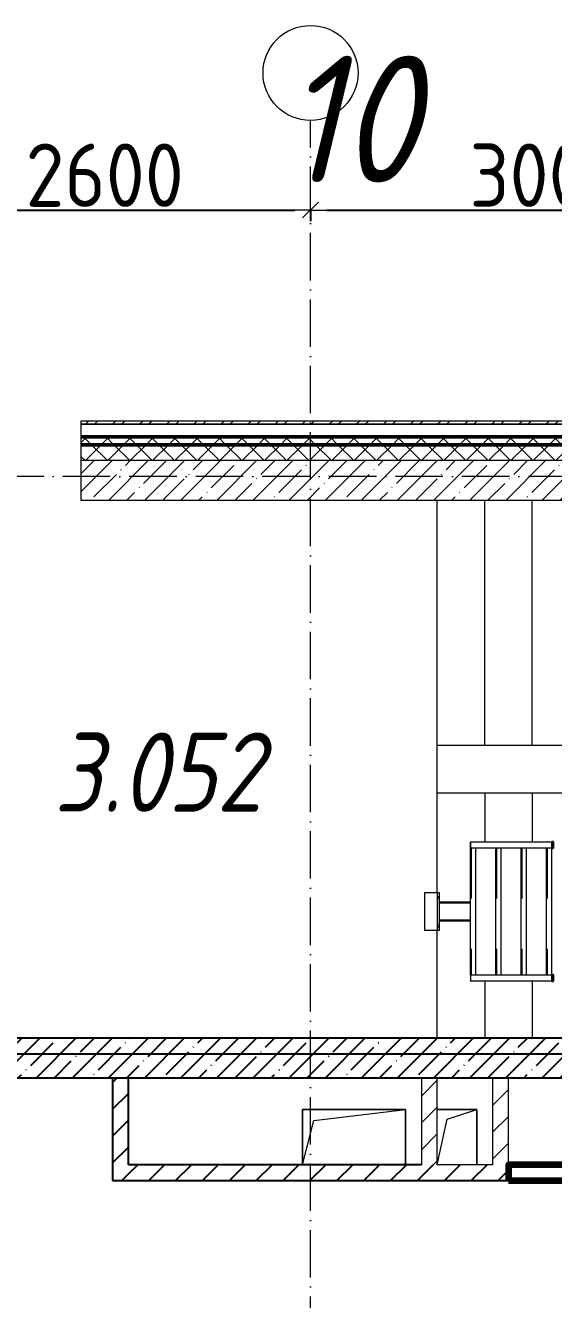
# Model space of a CAD drawing. Header units: millimetres. Extents: x -356862 to 418287, y 0 to 839748.
# Drawn here: x 157679 to 161013, y 501445 to 509497 of the extents above; entities that cross this region are included whole.
import ezdxf

# ---------------------------------------------------------------- set-up
doc = ezdxf.new("R2010")
doc.units = ezdxf.units.MM
doc.linetypes.add('50_200_ШТРИХ_1Т_ш5_п1_п1_', pattern=[700, 500, -100, 0, -100])
doc.linetypes.add('Штрих', pattern=[635, 317.5, -317.5])
for name, color, linetype, lineweight in [('9.7) Заделка 956 шт', 6, 'Continuous', 158), ('A-____-____-DIMS', 7, 'Continuous', 9), ('A-FLOR-____-OTLN', 7, 'Continuous', 9), ('A-GENM-____-HDLN', 7, 'Штрих', 9), ('A-GENM-____-MCUT', 7, 'Continuous', 25), ('A-GENM-____-OTLN', 7, 'Continuous', 9), ('A-WALL-____-MCUT-1', 7, 'Continuous', 9), ('A-WALL-____-MCUT-2', 7, 'Continuous', 50), ('A-WALL-____-MCUT-3', 7, 'Continuous', 9), ('A-WALL-____-PATT-1', 7, 'Continuous', 9), ('A-WALL-FNSH-MCUT-1', 7, 'Continuous', 9), ('S-GRID-____-IDEN', 7, 'Continuous', 9), ('S-GRID-____-OTLN-1', 7, '50_200_ШТРИХ_1Т_ш5_п1_п1_', 9), ('S-STRS-____-OTLN-1', 7, 'Continuous', 9)]:
    doc.layers.add(name, color=color, linetype=linetype, lineweight=lineweight)
doc.styles.add('ISOCPEUR_I', font='isocpeui.ttf', dxfattribs={"width": 0.9, "height": 2.5})
doc.styles.add('ISOCPEUR_I_2', font='isocpeui.ttf', dxfattribs={"width": 0.85, "height": 2.3})
doc.styles.add('СПДС', font='isocpeur.ttf', dxfattribs={"width": 0.9})
doc.dimstyles.new('Размера А3', dxfattribs={"dimtxt": 200, "dimasz": 100, "dimexe": 70, "dimexo": 100, "dimgap": 20, "dimtad": 1, "dimdec": 0, "dimrnd": 10, "dimzin": 0, "dimdsep": 46, "dimtxsty": 'СПДС', "dimblk": 'ARROWHEAD_6', "dimcen": 1, "dimclrd": 256, "dimclre": 256, "dimclrt": 256, "dimazin": 0, "dimtfac": 1, "dimtdec": 0, "dimtmove": 2, "dimatfit": 3, "dimfxl": 1, "dimtolj": 1, "dimtzin": 0, "dimarcsym": 0})
pattern_1 = [(45, (142429.06, 459015.94), (-70.71068, 70.71068), []), (135, (142429.06, 459015.94), (-70.71068, -70.71068), [])]
pattern_2 = [(45, (142429.06, 459015.94), (-84.8528, 84.8528), [])]
pattern_3 = [(45, (142429.06, 459015.94), (-114.04925, 114.04925), []), (45, (142543.1, 459015.94), (-114.04925, 114.04925), [201.612, -40.322, 3.353, -36.97])]

# ---------------------------------------------------------------- blocks, each defined once
blk = doc.blocks.new('ОМ_Нижняя опорная пятка - ОМ_Нижняя опорная пятка-19082064-АР1_План отверстий 3 этажа в осях 1-64_А-ГГ')
at = {"layer": 'A-GENM-____-OTLN'}
for p, q in [((-96, 10), (-96, 0)), ((-84, 10), (-84, 0)), ((84, 10), (84, 0)), ((96, 10), (96, 0))]:
    blk.add_line(p, q, dxfattribs=at)
blk = doc.blocks.new('ОМ_Уголок_ГОСТ 8509-93 - ОМ_Уголок_ГОСТ 8509-93-V92-АР1_План отверстий 3 этажа в осях 1-64_А-ГГ')
at = {"layer": 'A-GENM-____-HDLN'}
blk.add_line((40, -4), (840, -4), dxfattribs=at)
at = {"layer": 'A-GENM-____-OTLN'}
for p, q in [((840, 0), (40, 0)), ((40, -32), (840, -32))]:
    blk.add_line(p, q, dxfattribs=at)
blk = doc.blocks.new('ОМ_Уголок_ГОСТ 8509-93 - ОМ_Уголок_ГОСТ 8509-93-V95-АР1_План отверстий 3 этажа в осях 1-64_А-ГГ')
at = {"layer": 'A-GENM-____-HDLN'}
blk.add_line((40, -4), (840, -4), dxfattribs=at)
at = {"layer": 'A-GENM-____-OTLN'}
for p, q in [((840, 0), (0, 0)), ((1.3, -1.3), (0, 0)), ((40, -32), (840, -32))]:
    blk.add_line(p, q, dxfattribs=at)
blk = doc.blocks.new('ОМ_Труба_ГОСТ 8639-82 - ОМ_Труба_ГОСТ 8639-82-26527904-АР1_План отверстий 3 этажа в осях 1-64_А-ГГ')
at = {"layer": 'A-GENM-____-HDLN'}
for p, q in [((18060, 44935), (17861.5, 44935)), ((18060, 44827), (17861.5, 44827))]:
    blk.add_line(p, q, dxfattribs=at)
at = {"layer": 'A-GENM-____-OTLN'}
for p, q in [((18060, 44941), (17861.5, 44941)), ((18060, 44821), (17861.5, 44821))]:
    blk.add_line(p, q, dxfattribs=at)
blk = doc.blocks.new('ОМ_Уголок_ГОСТ 8510-86 - ОМ_Уголок_ГОСТ 8510-86-19082066-АР1_План отверстий 3 этажа в осях 1-64_А-ГГ')
at = {"layer": 'A-GENM-____-OTLN'}
for p, q in [((0, 0), (0, -90)), ((240, 0), (0, 0)), ((0, -10), (240, -10)), ((240, -90), (240, 0)), ((0, -90), (240, -90))]:
    blk.add_line(p, q, dxfattribs=at)
blk = doc.blocks.new('ОМ_Полоса_Прокат_ГОСТ 103-2006 - ОМ_Полоса_Прокат_ГОСТ 103-2006-20723456-АР1_План отверстий 3 этажа в осях 1-64_А-ГГ')
at = {"layer": 'A-GENM-____-MCUT'}
for p, q in [((18584.3, 45321), (18572.8, 45321)), ((18572.8, 45321), (18572.8, 45281)), ((18572.8, 45281), (18584.3, 45281)), ((18584.3, 45281), (18584.3, 45321))]:
    blk.add_line(p, q, dxfattribs=at)
at = {"layer": 'A-GENM-____-OTLN'}
for p, q in [((18061.3, 45281), (18061.3, 45321)), ((18061.3, 45321), (18572.8, 45321)), ((18572.8, 45281), (18061.3, 45281))]:
    blk.add_line(p, q, dxfattribs=at)
blk = doc.blocks.new('ОМ_Полоса_Прокат_ГОСТ 103-2006 - ОМ_Полоса_Прокат_ГОСТ 103-2006-19082171-АР1_План отверстий 3 этажа в осях 1-64_А-ГГ')
at = {"layer": 'A-GENM-____-OTLN'}
for p, q in [((18060, 44481), (18060, 44441)), ((18061.3, 44481), (18060, 44481)), ((18060, 44441), (18061.3, 44441))]:
    blk.add_line(p, q, dxfattribs=at)
blk = doc.blocks.new('ОМ_Полоса_Прокат_ГОСТ 103-2006 - ОМ_Полоса_Прокат_ГОСТ 103-2006-20723498-АР1_План отверстий 3 этажа в осях 1-64_А-ГГ')
at = {"layer": 'A-GENM-____-MCUT'}
for p, q in [((18584.3, 44481), (18572.8, 44481)), ((18572.8, 44481), (18572.8, 44441)), ((18584.3, 44441), (18584.3, 44481)), ((18572.8, 44441), (18584.3, 44441))]:
    blk.add_line(p, q, dxfattribs=at)
at = {"layer": 'A-GENM-____-OTLN'}
for p, q in [((18061.3, 44441), (18061.3, 44481)), ((18061.3, 44481), (18572.8, 44481)), ((18572.8, 44441), (18061.3, 44441))]:
    blk.add_line(p, q, dxfattribs=at)
blk = doc.blocks.new('AR_Отверстие прямоугольное _в плите_ - AR_Отверстие прямоугольное _в плите_-30552566-АР1_План отверстий 3 этажа в осях 1-64_А-ГГ')
at = {"layer": 'A-GENM-____-OTLN'}
for p, q in [((325, 175), (-325, 175)), ((-325, 175), (-325, -175)), ((-255, 105), (325, 175)), ((325, -175), (325, 175)), ((-325, -175), (-255, 105))]:
    blk.add_line(p, q, dxfattribs=at)
blk = doc.blocks.new('AR_Отверстие прямоугольное _в плите_ - AR_Отверстие прямоугольное _в плите_-30459243-АР1_План отверстий 3 этажа в осях 1-64_А-ГГ')
at = {"layer": 'A-GENM-____-OTLN'}
for p, q in [((125, 175), (-125, 175)), ((-62.5, 112.5), (125, 175)), ((125, -175), (125, 175)), ((-125, -175), (-62.5, 112.5))]:
    blk.add_line(p, q, dxfattribs=at)
blk = doc.blocks.new('Ось сетки - Круг_Ø6_00__ISO-2_5_0_9K_-25732049-АР1_План отверстий 3 этажа в осях 1-64_А-ГГ')
at = {"layer": 'S-GRID-____-IDEN'}
blk.add_circle((0, 0), 3, dxfattribs=at)
blk = doc.blocks.new('ARROWHEAD_6')
at = {"color": 0, "linetype": 'Continuous'}
for p, q in [((0, 0), (-1, 0)), ((-0.5, -0.5), (0.5, 0.5))]:
    blk.add_line(p, q, dxfattribs=at)
blk = doc.blocks.new('*D2589')
at = {"layer": 'A-____-____-DIMS', "lineweight": -2, "transparency": 16777216}
for p, q in [((156879.1, 508336.8), (156879.1, 508260.7)), ((156979.1, 508330.7), (159379.1, 508330.7)), ((159479.1, 508336.8), (159479.1, 508260.7))]:
    blk.add_line(p, q, dxfattribs=at)
at = {"layer": 'Defpoints', "color": 0, "transparency": 16777216}
for p in [(156879.1, 508436.8), (159479.1, 508436.8), (159479.1, 508330.7)]:
    blk.add_point(p, dxfattribs=at)
at = {"layer": 'A-____-____-DIMS', "lineweight": -2, "transparency": 16777216, "xscale": 100, "yscale": 100, "zscale": 100, "rotation": 180}
blk.add_blockref('ARROWHEAD_6', (156879.1, 508330.7), dxfattribs=at)
at = {"layer": 'A-____-____-DIMS', "lineweight": -2, "transparency": 16777216, "xscale": 100, "yscale": 100, "zscale": 100}
blk.add_blockref('ARROWHEAD_6', (159479.1, 508330.7), dxfattribs=at)
at = {"layer": 'A-____-____-DIMS', "transparency": 16777216, "insert": (158179.1, 508550.7), "char_height": 400, "attachment_point": 5, "style": 'СПДС'}
blk.add_mtext('\\A1;2600', dxfattribs=at)
blk = doc.blocks.new('*D2590')
at = {"layer": 'A-____-____-DIMS', "lineweight": -2, "transparency": 16777216}
for p, q in [((159479.1, 508336.8), (159479.1, 508260.7)), ((159579.1, 508330.7), (162379.1, 508330.7)), ((162479.1, 508336.8), (162479.1, 508260.7))]:
    blk.add_line(p, q, dxfattribs=at)
at = {"layer": 'Defpoints', "color": 0, "transparency": 16777216}
for p in [(159479.1, 508436.8), (162479.1, 508436.8), (162479.1, 508330.7)]:
    blk.add_point(p, dxfattribs=at)
at = {"layer": 'A-____-____-DIMS', "lineweight": -2, "transparency": 16777216, "xscale": 100, "yscale": 100, "zscale": 100, "rotation": 180}
blk.add_blockref('ARROWHEAD_6', (159479.1, 508330.7), dxfattribs=at)
at = {"layer": 'A-____-____-DIMS', "lineweight": -2, "transparency": 16777216, "xscale": 100, "yscale": 100, "zscale": 100}
blk.add_blockref('ARROWHEAD_6', (162479.1, 508330.7), dxfattribs=at)
at = {"layer": 'A-____-____-DIMS', "transparency": 16777216, "insert": (160979.1, 508550.7), "char_height": 400, "attachment_point": 5, "style": 'СПДС'}
blk.add_mtext('\\A1;3000', dxfattribs=at)

msp = doc.modelspace()

# ---------------------------------------------------------------- hatches: boundary and pattern name
h = msp.add_hatch()
h.set_pattern_fill('FP_38', color=256, style=0, pattern_type=2)
h.set_pattern_definition(pattern_3)
h.paths.add_polyline_path([(165479.0567, 502846.983), (165479.0567, 503096.983), (157029.0567, 503096.983), (157029.0567, 502846.983), (163624.9513, 502846.983)], flags=0)
h = msp.add_hatch()
h.set_pattern_fill('FP_4', color=256, style=0, pattern_type=2)
h.set_pattern_definition(pattern_2)
h.paths.add_polyline_path([(158229.0567, 502196.983), (158329.0567, 502196.983), (158329.0567, 502846.983), (158229.0567, 502846.983), (158229.0567, 502751.5131)], flags=0)
h = msp.add_hatch()
h.set_pattern_fill('FP_4', color=256, style=0, pattern_type=2)
h.set_pattern_definition(pattern_2)
h.paths.add_polyline_path([(164579.0567, 502196.983), (164579.0567, 502296.983), (162629.0567, 502296.983), (162629.0567, 502196.983), (163624.9513, 502196.983)], flags=0)
h.paths.add_polyline_path([(162579.0567, 502196.983), (162579.0567, 502199.983), (162626.0567, 502199.983), (162626.0567, 502293.983), (162579.0567, 502293.983), (162579.0567, 502296.983), (161129.0567, 502296.983), (161129.0567, 502196.983), (161857.487, 502196.983)], flags=0)
h.paths.add_polyline_path([(160729.0567, 502196.983), (160729.0567, 502296.983), (158329.0567, 502296.983), (158329.0567, 502196.983), (160090.0227, 502196.983)], flags=0)
at = {"layer": 'A-WALL-____-PATT-1'}
h = msp.add_hatch(dxfattribs=at)
h.set_pattern_fill('FP_3', color=256, style=0, pattern_type=2)
h.set_pattern_definition([(45, (142429.06, 459015.94), (-85.53659, 85.53659), []), (45, (142486.08, 459015.94), (-85.53659, 85.53659), [])])
h.paths.add_polyline_path([(166209.0567, 506976.983), (166209.0567, 506996.983), (158029.0567, 506996.983), (158029.0567, 506976.983), (163624.9513, 506976.983)], flags=0)
h.paths.add_polyline_path([(157029.0567, 506976.983), (157029.0567, 506996.983), (155829.0567, 506996.983), (155829.0567, 506976.983), (156555.0941, 506976.983)], flags=0)
h.paths.add_polyline_path([(154029.0567, 506976.983), (154029.0567, 506996.983), (149829.0567, 506996.983), (149829.0567, 506976.983), (153020.1656, 506976.983)], flags=0)
h.paths.add_polyline_path([(148029.0567, 506976.983), (148029.0567, 506996.983), (139749.0567, 506996.983), (139749.0567, 506976.983), (147717.7727, 506976.983)], flags=0)
h = msp.add_hatch(dxfattribs=at)
h.set_pattern_fill('FP_1', color=256, style=0, pattern_type=2)
h.set_pattern_definition(pattern_1)
h.paths.add_polyline_path([(166209.0567, 506846.983), (166209.0567, 506896.983), (158029.0567, 506896.983), (158029.0567, 506846.983), (163624.9513, 506846.983)], flags=0)
h.paths.add_polyline_path([(157029.0567, 506846.983), (157029.0567, 506896.983), (155829.0567, 506896.983), (155829.0567, 506846.983), (156555.0941, 506846.983)], flags=0)
h.paths.add_polyline_path([(154029.0567, 506846.983), (154029.0567, 506896.983), (149829.0567, 506896.983), (149829.0567, 506846.983), (153020.1656, 506846.983)], flags=0)
h.paths.add_polyline_path([(147717.7727, 506846.983), (148029.0567, 506846.983), (148029.0567, 506896.983), (139879.0567, 506896.983), (139879.0567, 506846.983), (145950.3084, 506846.983)], flags=0)
h = msp.add_hatch(dxfattribs=at)
h.set_pattern_fill('FP_1', color=256, style=0, pattern_type=2)
h.set_pattern_definition(pattern_1)
h.paths.add_polyline_path([(166129.0567, 506746.983), (166209.0567, 506746.983), (166209.0567, 506846.983), (158029.0567, 506846.983), (158029.0567, 506746.983), (166079.0567, 506746.983)], flags=0)
h.paths.add_polyline_path([(157029.0567, 506746.983), (157029.0567, 506846.983), (155829.0567, 506846.983), (155829.0567, 506752.983), (155904.0567, 506752.983), (155904.0567, 506746.983), (156555.0941, 506746.983)], flags=0)
h.paths.add_polyline_path([(153954.0567, 506746.983), (153954.0567, 506752.983), (154029.0567, 506752.983), (154029.0567, 506846.983), (149829.0567, 506846.983), (149829.0567, 506752.983), (149904.0567, 506752.983), (149904.0567, 506746.983), (153020.1656, 506746.983)], flags=0)
h.paths.add_polyline_path([(148029.0567, 506746.983), (148029.0567, 506846.983), (139979.0567, 506846.983), (139979.0567, 506746.983), (147717.7727, 506746.983)], flags=0)
h = msp.add_hatch(dxfattribs=at)
h.set_pattern_fill('FP_38', color=256, style=0, pattern_type=2)
h.set_pattern_definition(pattern_3)
h.paths.add_polyline_path([(165729.0567, 506496.983), (165979.0567, 506496.983), (165979.0567, 506746.983), (158029.0567, 506746.983), (158029.0567, 506496.983), (163624.9513, 506496.983)], flags=0)
h = msp.add_hatch(dxfattribs=at)
h.set_pattern_fill('FP_4', color=256, style=0, pattern_type=2)
h.set_pattern_definition(pattern_2)
h.paths.add_polyline_path([(160279.0567, 502296.983), (160279.0567, 502846.983), (160179.0567, 502846.983), (160179.0567, 502296.983)], flags=0)
h = msp.add_hatch(dxfattribs=at)
h.set_pattern_fill('FP_4', color=256, style=0, pattern_type=2)
h.set_pattern_definition(pattern_2)
h.paths.add_polyline_path([(160729.0567, 502296.983), (160729.0567, 502846.983), (160629.0567, 502846.983), (160629.0567, 502296.983)], flags=0)

# ---------------------------------------------------------------- linework, layer by layer
for p, q in [((165479.0567, 503096.983), (157029.0567, 503096.983)), ((156979.0567, 502846.983), (165479.0567, 502846.983)), ((158229.0567, 502846.983), (158229.0567, 502196.983)), ((158329.0567, 502296.983), (158329.0567, 502846.983)), ((160179.0567, 502296.983), (158329.0567, 502296.983)), ((158229.0567, 502196.983), (160729.0567, 502196.983))]:
    msp.add_line(p, q)
at = {"color": 251, "ltscale": 0.6, "true_color": 0x636466}
msp.add_line((137760.2865, 502996.983), (169136.7959, 502996.983), dxfattribs=at)
at = {"layer": '9.7) Заделка 956 шт'}
msp.add_lwpolyline([(160729.0567, 502196.983), (161129.0567, 502196.983), (161129.0567, 502296.983), (160729.0567, 502296.983)], close=True, dxfattribs=at)
at = {"layer": 'A-FLOR-____-OTLN'}
for p, q in [((160279.0567, 504016.983), (160279.0567, 506496.983)), ((160279.0567, 503096.983), (160279.0567, 503776.983)), ((159429.0567, 502646.983), (160079.0567, 502646.983)), ((159429.0567, 502296.983), (159429.0567, 502646.983)), ((160079.0567, 502646.983), (160079.0567, 502296.983)), ((160279.0567, 502646.983), (160529.0567, 502646.983)), ((160529.0567, 502646.983), (160529.0567, 502296.983))]:
    msp.add_line(p, q, dxfattribs=at)
at = {"layer": 'A-WALL-____-MCUT-1'}
for p, q in [((165979.0567, 506746.983), (158029.0567, 506746.983)), ((158029.0567, 506746.983), (158029.0567, 506496.983)), ((158029.0567, 506496.983), (165729.0567, 506496.983))]:
    msp.add_line(p, q, dxfattribs=at)
at = {"layer": 'A-WALL-____-MCUT-2'}
for p, q in [((166209.0567, 506896.983), (158029.0567, 506896.983)), ((166209.0567, 506846.983), (158029.0567, 506846.983))]:
    msp.add_line(p, q, dxfattribs=at)
at = {"layer": 'A-WALL-____-MCUT-3'}
for p, q in [((166209.0567, 506976.983), (158029.0567, 506976.983)), ((158029.0567, 506976.983), (158029.0567, 506746.983))]:
    msp.add_line(p, q, dxfattribs=at)
at = {"layer": 'A-WALL-FNSH-MCUT-1'}
for p, q in [((166229.0567, 506996.983), (158029.0567, 506996.983)), ((158029.0567, 506996.983), (158029.0567, 506976.983)), ((158029.0567, 506976.983), (166209.0567, 506976.983)), ((160179.0567, 502846.983), (160179.0567, 502296.983)), ((160279.0567, 502296.983), (160279.0567, 502846.983)), ((160629.0567, 502846.983), (160629.0567, 502296.983)), ((160729.0567, 502296.983), (160729.0567, 502846.983)), ((160629.0567, 502296.983), (160279.0567, 502296.983))]:
    msp.add_line(p, q, dxfattribs=at)
at = {"layer": 'S-GRID-____-OTLN-1', "color": 251, "ltscale": 0.6, "true_color": 0x636466}
for p, q in [((159479.0567, 454533.3346), (159479.0567, 508896.9006)), ((169136.7959, 506646.983), (137760.2865, 506646.983))]:
    msp.add_line(p, q, dxfattribs=at)
at = {"layer": 'S-STRS-____-OTLN-1'}
for p, q in [((160279.0567, 504946.983), (160279.0567, 506496.983)), ((160579.0567, 504946.983), (160579.0567, 506496.983)), ((160579.0567, 504946.983), (160579.0567, 506496.983)), ((160879.0567, 504946.983), (160879.0567, 506496.983)), ((160879.0567, 504946.983), (160879.0567, 506496.983)), ((160579.0567, 504946.983), (160279.0567, 504946.983)), ((160879.0567, 504946.983), (160579.0567, 504946.983)), ((161179.0567, 504946.983), (160879.0567, 504946.983)), ((160279.0567, 504646.983), (160579.0567, 504646.983)), ((160579.0567, 504646.983), (160879.0567, 504646.983)), ((160579.0567, 504646.983), (160579.0567, 504336.983)), ((160579.0567, 504646.983), (160579.0567, 504336.983)), ((160879.0567, 504646.983), (161179.0567, 504646.983)), ((160879.0567, 504646.983), (160879.0567, 504336.983)), ((160879.0567, 504646.983), (160879.0567, 504336.983)), ((160579.0567, 503456.983), (160579.0567, 503096.983)), ((160579.0567, 503456.983), (160579.0567, 503096.983)), ((160879.0567, 503456.983), (160879.0567, 503096.983)), ((160879.0567, 503456.983), (160879.0567, 503096.983))]:
    msp.add_line(p, q, dxfattribs=at)

# ---------------------------------------------------------------- block references
at = {"layer": 'A-GENM-____-OTLN', "extrusion": (0, 0, -1)}
for name, p, rotation in [('ОМ_Уголок_ГОСТ 8509-93 - ОМ_Уголок_ГОСТ 8509-93-V95-АР1_План отверстий 3 этажа в осях 1-64_А-ГГ', (-160489.0567, 504336.983), 269.9999999999989), ('ОМ_Уголок_ГОСТ 8509-93 - ОМ_Уголок_ГОСТ 8509-93-V92-АР1_План отверстий 3 этажа в осях 1-64_А-ГГ', (-160649.0567, 504336.983), 269.9999999999989), ('ОМ_Уголок_ГОСТ 8509-93 - ОМ_Уголок_ГОСТ 8509-93-V92-АР1_План отверстий 3 этажа в осях 1-64_А-ГГ', (-160809.0567, 504336.983), 269.9999999999989), ('ОМ_Уголок_ГОСТ 8509-93 - ОМ_Уголок_ГОСТ 8509-93-V92-АР1_План отверстий 3 этажа в осях 1-64_А-ГГ', (-160969.0567, 504336.983), 269.9999999999989), ('ОМ_Уголок_ГОСТ 8510-86 - ОМ_Уголок_ГОСТ 8510-86-19082066-АР1_План отверстий 3 этажа в осях 1-64_А-ГГ', (-160290.546, 503776.983), 89.99999999999918)]:
    msp.add_blockref(name, p, dxfattribs=dict(at, rotation=rotation))
at = {"layer": 'A-GENM-____-OTLN'}
for name, p in [('ОМ_Полоса_Прокат_ГОСТ 103-2006 - ОМ_Полоса_Прокат_ГОСТ 103-2006-20723456-АР1_План отверстий 3 этажа в осях 1-64_А-ГГ', (142429.0567, 459015.941)), ('ОМ_Труба_ГОСТ 8639-82 - ОМ_Труба_ГОСТ 8639-82-26527904-АР1_План отверстий 3 этажа в осях 1-64_А-ГГ', (142429.0567, 459015.941)), ('ОМ_Полоса_Прокат_ГОСТ 103-2006 - ОМ_Полоса_Прокат_ГОСТ 103-2006-19082171-АР1_План отверстий 3 этажа в осях 1-64_А-ГГ', (142429.0567, 459015.941)), ('ОМ_Полоса_Прокат_ГОСТ 103-2006 - ОМ_Полоса_Прокат_ГОСТ 103-2006-20723498-АР1_План отверстий 3 этажа в осях 1-64_А-ГГ', (142429.0567, 459015.941)), ('AR_Отверстие прямоугольное _в плите_ - AR_Отверстие прямоугольное _в плите_-30552566-АР1_План отверстий 3 этажа в осях 1-64_А-ГГ', (159754.0567, 502471.983)), ('AR_Отверстие прямоугольное _в плите_ - AR_Отверстие прямоугольное _в плите_-30459243-АР1_План отверстий 3 этажа в осях 1-64_А-ГГ', (160404.0567, 502471.983))]:
    msp.add_blockref(name, p, dxfattribs=at)
at = {"layer": 'A-GENM-____-OTLN', "rotation": 90.00000000000084}
msp.add_blockref('ОМ_Нижняя опорная пятка - ОМ_Нижняя опорная пятка-19082064-АР1_План отверстий 3 этажа в осях 1-64_А-ГГ', (160290.546, 503896.983), dxfattribs=at)
at = {"layer": 'S-GRID-____-IDEN', "xscale": 99.99999999999993, "yscale": 99.99999999999993, "zscale": 99.99999999999993}
msp.add_blockref('Ось сетки - Круг_Ø6_00__ISO-2_5_0_9K_-25732049-АР1_План отверстий 3 этажа в осях 1-64_А-ГГ', (159479.0567, 509196.9006), dxfattribs=at)

# ---------------------------------------------------------------- texts
at = {"insert": (157858.7805, 505028.1793), "char_height": 500, "width": 785.65375, "attachment_point": 1, "style": 'ISOCPEUR_I_2'}
msp.add_mtext('3.052', dxfattribs=at)
at = {"layer": 'S-GRID-____-IDEN', "insert": (159297.9784, 509305.6752), "char_height": 800, "width": 346.329, "attachment_point": 1, "style": 'ISOCPEUR_I'}
msp.add_mtext('10', dxfattribs=at)

# ---------------------------------------------------------------- dimensions: what is measured, and where the dimension line sits
at = {"layer": 'A-____-____-DIMS'}
for base, p1, p2, picture, middle in [((159479.0567, 508330.7253), (156879.0567, 508436.7913), (159479.0567, 508436.7913), '*D2589', (158179.0567, 508550.7253)), ((162479.0567, 508330.7253), (159479.0567, 508436.7913), (162479.0567, 508436.7913), '*D2590', (160979.0567, 508550.7253))]:
    dim = msp.add_linear_dim(base=base, p1=p1, p2=p2, dimstyle='Размера А3', override={"dimtxt": 400}, dxfattribs=at)
    dim.commit()
    dim.dimension.update_dxf_attribs({"geometry": picture, "text_midpoint": middle})

doc.saveas('drawing.dxf')
